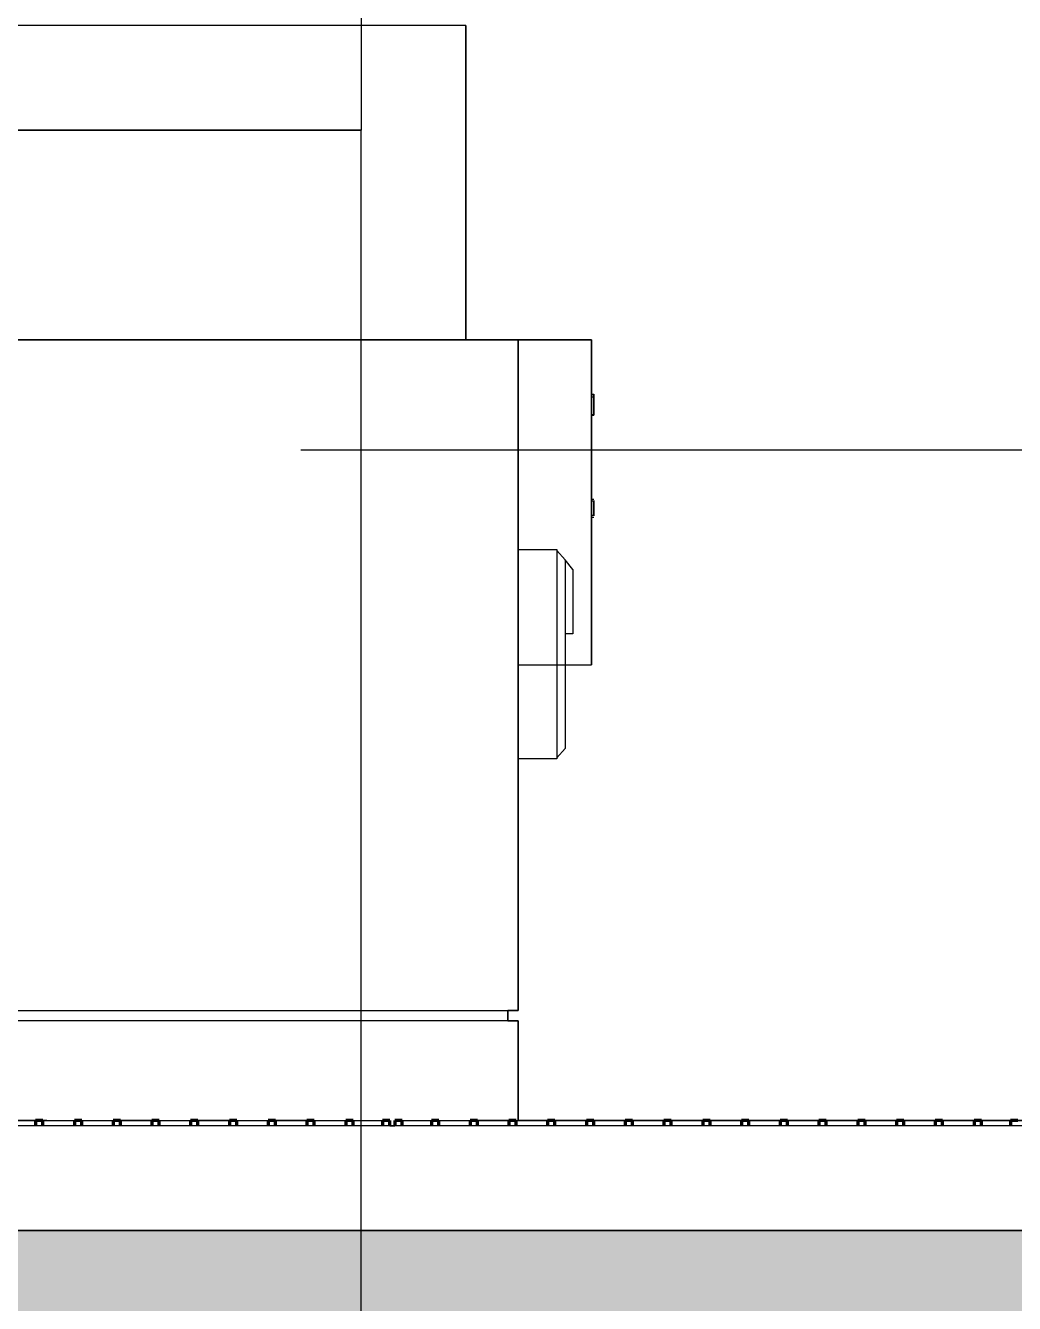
# Model space of a CAD drawing. Header units: millimetres. Extents: x -4391136 to -1798569, y -886572 to -291056.
# Drawn here: x -2113510 to -2112566, y -394760 to -393540 of the extents above; entities that cross this region are included whole.
import ezdxf

# ---------------------------------------------------------------- set-up
doc = ezdxf.new("R2010")
doc.units = ezdxf.units.MM
doc.linetypes.add('TA_GL_005.00000', pattern=[13.75, 5, -1.25, 1.25, -1.25, 5])
for name, color, linetype in [('000 - 0_SYM_DWG_GRIDLINE_MAIN_COLOR_251', 251, 'Continuous'), ('000 - CONCRETE_COL_CUT_COLOR_1', 1, 'Continuous'), ('000 - CONCRETE_COL_CUT_COLOR_5', 5, 'Continuous'), ('000 - CONCRETE_COL_HATCH_', 251, 'Continuous'), ('000 - CONCRETE_COL_WIPEOUT_', 250, 'Continuous'), ('000 - CONCRETE_WALL_MAIN_COLOR_1', 1, 'Continuous'), ('_PP-Dim', 1, 'Continuous'), ('Xref-E1-E4$0$E2_Ent2-CRD$0$_Col', 253, 'Continuous'), ('Xref-E1-E4$0$E2_Ent2-CRD$0$A-200-M_WALL_EXT', 253, 'Continuous')]:
    doc.layers.add(name, color=color, linetype=linetype)
doc.styles.add('TA', font='', dxfattribs={"height": 4.5})
doc.styles.get('TA').set_extended_font_data('Cordia New')

# ---------------------------------------------------------------- blocks, each defined once
blk = doc.blocks.new('W-1-PP17-ENT2_REV00_20260527-020919_ELEVATION_2_ST')
at = {"layer": 'Xref-E1-E4$0$E2_Ent2-CRD$0$_Col'}
blk.add_lwpolyline([(970, 114740), (970, 102190), (470, 102190), (470, 114740)], dxfattribs=at)
at = {"layer": 'Xref-E1-E4$0$E2_Ent2-CRD$0$A-200-M_WALL_EXT', "lineweight": -3}
for p in [(-22025, 102190), (970, 100790)]:
    blk.add_line(p, (970, 102190), dxfattribs=at)
blk = doc.blocks.new('*U1514')
at = {"layer": '000 - 0_SYM_DWG_GRIDLINE_MAIN_COLOR_251', "color": 0, "linetype": 'ByBlock', "ltscale": 5}
blk.add_line((20, 0), (-622.815, 0), dxfattribs=at)
at = {"style": 'TA', "flags": 1}
blk.add_attdef('LOCATION', (6, -6), '', height=4.5, rotation=270, dxfattribs=at)
blk = doc.blocks.new('Earth Pit - Earth Pit-V94-ENTRANCE 2 - ENLARGE ELEVATION 2')
at = {"layer": '000 - CONCRETE_WALL_MAIN_COLOR_1'}
for p, q in [((-495978.9, 101245), (-496278.9, 101245)), ((-496278.9, 101245), (-495978.9, 101245))]:
    blk.add_line(p, q, dxfattribs=at)
blk = doc.blocks.new('Earth Pit - Earth Pit-V95-ENTRANCE 2 - ENLARGE ELEVATION 2')
at = {"layer": '000 - CONCRETE_WALL_MAIN_COLOR_1'}
for p, q in [((-495378.9, 101245), (-495078.9, 101245)), ((-495078.9, 101245), (-495378.9, 101245)), ((-495348.9, 101245), (-495108.9, 101245)), ((-495318.9, 101245), (-495138.9, 101245)), ((-495288.9, 101245), (-495168.9, 101245)), ((-495258.9, 101245), (-495198.9, 101245))]:
    blk.add_line(p, q, dxfattribs=at)
blk = doc.blocks.new('ACM_TEST BOX - test box-V120-ENTRANCE 2 - ENLARGE ELEVATION 2')
at = {"layer": '000 - CONCRETE_WALL_MAIN_COLOR_1'}
for p, q in [((-495458.9, 101990), (-495628.9, 101990)), ((-495628.9, 101990), (-495458.9, 101990)), ((-495458.9, 101990), (-495458.9, 101680)), ((-495458.9, 101680), (-495458.9, 101990)), ((-495458.9, 101937.6), (-495458.9, 101938.3)), ((-495458.9, 101938.3), (-495458.9, 101937.6)), ((-495458.9, 101938.3), (-495456.9, 101938.3)), ((-495458.9, 101935.5), (-495458.9, 101938.3)), ((-495458.9, 101938.3), (-495458.9, 101937)), ((-495458.9, 101938.3), (-495456.9, 101938.3)), ((-495458.9, 101935.5), (-495458.9, 101938)), ((-495458.9, 101938), (-495458.9, 101935.5)), ((-495458.9, 101938), (-495456.9, 101938)), ((-495458.9, 101938), (-495456.9, 101938)), ((-495458.9, 101918.3), (-495458.9, 101938)), ((-495458.9, 101938), (-495458.9, 101935.5)), ((-495458.9, 101938), (-495456.9, 101938)), ((-495458.9, 101938), (-495456.9, 101938)), ((-495458.9, 101935.5), (-495458.9, 101938)), ((-495458.9, 101938), (-495458.9, 101935.5)), ((-495458.9, 101918.3), (-495458.9, 101938)), ((-495458.9, 101929), (-495458.9, 101938)), ((-495458.9, 101938), (-495458.9, 101932.9)), ((-495458.9, 101933), (-495458.9, 101938)), ((-495458.9, 101938), (-495458.9, 101929)), ((-495458.9, 101938), (-495456.9, 101938)), ((-495458.9, 101938), (-495456.9, 101938)), ((-495458.9, 101938), (-495456.9, 101938)), ((-495458.9, 101938), (-495456.9, 101938)), ((-495458.9, 101935.7), (-495458.9, 101937.6)), ((-495458.9, 101937.6), (-495458.9, 101935.5)), ((-495458.9, 101937.4), (-495458.9, 101935.6)), ((-495458.9, 101937), (-495458.9, 101933.4)), ((-495458.9, 101935), (-495458.9, 101935.8)), ((-495458.9, 101935.8), (-495458.9, 101935)), ((-495458.9, 101934.9), (-495458.9, 101935.8)), ((-495458.9, 101935.8), (-495458.9, 101934)), ((-495458.9, 101932.9), (-495458.9, 101935.7)), ((-495458.9, 101935.6), (-495458.9, 101933.1)), ((-495458.9, 101918.3), (-495458.9, 101935.5)), ((-495458.9, 101935.5), (-495458.9, 101918.3)), ((-495458.9, 101935.5), (-495456.9, 101935.5)), ((-495458.9, 101935.5), (-495456.9, 101935.5)), ((-495458.9, 101935.5), (-495456.9, 101935.5)), ((-495458.9, 101935.5), (-495456.9, 101935.5)), ((-495458.9, 101935.5), (-495458.9, 101929.7)), ((-495458.9, 101935.5), (-495458.9, 101932.4)), ((-495458.9, 101918.3), (-495458.9, 101935.5)), ((-495458.9, 101935.5), (-495458.9, 101918.3)), ((-495458.9, 101935.5), (-495458.9, 101930)), ((-495458.9, 101927.9), (-495458.9, 101935.5)), ((-495458.9, 101934.3), (-495458.9, 101935.3)), ((-495458.9, 101932.4), (-495458.9, 101935)), ((-495458.9, 101935), (-495458.9, 101932.9)), ((-495458.9, 101932.2), (-495458.9, 101934.9)), ((-495458.9, 101932.7), (-495458.9, 101934.3)), ((-495458.9, 101934), (-495458.9, 101927.9)), ((-495458.9, 101933.4), (-495458.9, 101928.1)), ((-495458.9, 101933.1), (-495458.9, 101930.8)), ((-495458.9, 101931), (-495458.9, 101933)), ((-495458.9, 101930.4), (-495458.9, 101932.9)), ((-495458.9, 101932.9), (-495458.9, 101931.2)), ((-495458.9, 101932.9), (-495458.9, 101931)), ((-495458.9, 101931.1), (-495458.9, 101932.7)), ((-495458.9, 101928.1), (-495458.9, 101932.2)), ((-495458.9, 101931.2), (-495458.9, 101929.9)), ((-495458.9, 101930.2), (-495458.9, 101931.1)), ((-495458.9, 101930.8), (-495458.9, 101929.1)), ((-495458.9, 101928.6), (-495458.9, 101930.4)), ((-495458.9, 101929.9), (-495458.9, 101928.6)), ((-495456.9, 101937.6), (-495456.9, 101938.3)), ((-495456.9, 101938.3), (-495456.9, 101937.6)), ((-495456.9, 101937), (-495456.9, 101938.3)), ((-495456.9, 101938.3), (-495456.9, 101935.5)), ((-495456.9, 101935.5), (-495456.9, 101938)), ((-495456.9, 101938), (-495456.9, 101935.5)), ((-495456.9, 101935.5), (-495456.9, 101938)), ((-495456.9, 101938), (-495456.9, 101918.3)), ((-495456.9, 101935.5), (-495456.9, 101938)), ((-495456.9, 101938), (-495456.9, 101935.5)), ((-495456.9, 101938), (-495456.9, 101918.3)), ((-495456.9, 101929), (-495456.9, 101938)), ((-495456.9, 101938), (-495456.9, 101933)), ((-495456.9, 101932.9), (-495456.9, 101938)), ((-495456.9, 101938), (-495456.9, 101929)), ((-495456.9, 101935.5), (-495456.9, 101937.6)), ((-495456.9, 101937.6), (-495456.9, 101935.7)), ((-495456.9, 101935.6), (-495456.9, 101937.4)), ((-495456.9, 101933.4), (-495456.9, 101937)), ((-495456.9, 101935), (-495456.9, 101935.8)), ((-495456.9, 101935.8), (-495456.9, 101935)), ((-495456.9, 101934), (-495456.9, 101935.8)), ((-495456.9, 101935.8), (-495456.9, 101934.9)), ((-495456.9, 101935.7), (-495456.9, 101932.9)), ((-495456.9, 101933.1), (-495456.9, 101935.6)), ((-495456.9, 101918.3), (-495456.9, 101935.5)), ((-495456.9, 101935.5), (-495456.9, 101918.3)), ((-495456.9, 101929.7), (-495456.9, 101935.5)), ((-495456.9, 101932.4), (-495456.9, 101935.5)), ((-495456.9, 101918.3), (-495456.9, 101935.5)), ((-495456.9, 101935.5), (-495456.9, 101918.3)), ((-495456.9, 101930), (-495456.9, 101935.5)), ((-495456.9, 101935.5), (-495456.9, 101927.9)), ((-495456.9, 101935.3), (-495456.9, 101934.3)), ((-495456.9, 101932.9), (-495456.9, 101935)), ((-495456.9, 101935), (-495456.9, 101932.4)), ((-495456.9, 101934.9), (-495456.9, 101932.2)), ((-495456.9, 101934.3), (-495456.9, 101932.7)), ((-495456.9, 101927.9), (-495456.9, 101934)), ((-495456.9, 101928.1), (-495456.9, 101933.4)), ((-495456.9, 101930.8), (-495456.9, 101933.1)), ((-495456.9, 101933), (-495456.9, 101931)), ((-495456.9, 101931.2), (-495456.9, 101932.9)), ((-495456.9, 101932.9), (-495456.9, 101930.4)), ((-495456.9, 101931), (-495456.9, 101932.9)), ((-495456.9, 101932.7), (-495456.9, 101931.1)), ((-495456.9, 101932.2), (-495456.9, 101928.1)), ((-495456.9, 101929.9), (-495456.9, 101931.2)), ((-495456.9, 101931.1), (-495456.9, 101930.2)), ((-495456.9, 101929.1), (-495456.9, 101930.8)), ((-495456.9, 101930.4), (-495456.9, 101928.6)), ((-495456.9, 101928.6), (-495456.9, 101929.9)), ((-495458.9, 101929.7), (-495458.9, 101927.2)), ((-495458.9, 101929.1), (-495458.9, 101927.2)), ((-495458.9, 101918.3), (-495458.9, 101929)), ((-495458.9, 101929), (-495458.9, 101918.3)), ((-495458.9, 101927.4), (-495458.9, 101928.6)), ((-495458.9, 101928.6), (-495458.9, 101926.6)), ((-495458.9, 101928.1), (-495458.9, 101922.8)), ((-495458.9, 101922.4), (-495458.9, 101928.1)), ((-495458.9, 101923), (-495458.9, 101927.9)), ((-495458.9, 101927.9), (-495458.9, 101922.4)), ((-495458.9, 101927.5), (-495458.9, 101920.8)), ((-495458.9, 101926.4), (-495458.9, 101927.4)), ((-495458.9, 101927.2), (-495458.9, 101920.8)), ((-495458.9, 101926.1), (-495458.9, 101927.2)), ((-495458.9, 101927.2), (-495458.9, 101924.2)), ((-495458.9, 101925.4), (-495458.9, 101926.9)), ((-495458.9, 101926.9), (-495458.9, 101925.3)), ((-495458.9, 101926.6), (-495458.9, 101923.8)), ((-495458.9, 101925.3), (-495458.9, 101926.4)), ((-495458.9, 101924.1), (-495458.9, 101926.1)), ((-495458.9, 101918.3), (-495458.9, 101925.4)), ((-495458.9, 101923.8), (-495458.9, 101925.3)), ((-495458.9, 101925.3), (-495458.9, 101918.3)), ((-495458.9, 101925.1), (-495458.9, 101922.6)), ((-495458.9, 101921.3), (-495458.9, 101925.1)), ((-495458.9, 101924.2), (-495458.9, 101921.5)), ((-495458.9, 101921.4), (-495458.9, 101924.1)), ((-495458.9, 101922.1), (-495458.9, 101923.8)), ((-495458.9, 101923.8), (-495458.9, 101920.9)), ((-495458.9, 101919.3), (-495458.9, 101923)), ((-495458.9, 101922.8), (-495458.9, 101919.2)), ((-495458.9, 101922.6), (-495458.9, 101921)), ((-495458.9, 101922.4), (-495458.9, 101920.4)), ((-495458.9, 101920.4), (-495458.9, 101922.4)), ((-495458.9, 101920.9), (-495458.9, 101922.1)), ((-495458.9, 101921.5), (-495458.9, 101919.6)), ((-495458.9, 101918.8), (-495458.9, 101921.3)), ((-495458.9, 101921), (-495458.9, 101920.4)), ((-495458.9, 101920.9), (-495458.9, 101918.8)), ((-495458.9, 101920.8), (-495458.9, 101918.3)), ((-495458.9, 101919.6), (-495458.9, 101918.6)), ((-495458.9, 101918), (-495458.9, 101919.3)), ((-495458.9, 101919.2), (-495458.9, 101918)), ((-495458.9, 101918.8), (-495458.9, 101918)), ((-495458.9, 101918), (-495458.9, 101918.8)), ((-495456.9, 101918.3), (-495458.9, 101918.3)), ((-495458.9, 101918.3), (-495456.9, 101918.3)), ((-495456.9, 101918.3), (-495458.9, 101918.3)), ((-495458.9, 101918.3), (-495456.9, 101918.3)), ((-495458.9, 101918), (-495456.9, 101918)), ((-495458.9, 101918), (-495456.9, 101918)), ((-495456.9, 101927.2), (-495456.9, 101929.7)), ((-495456.9, 101927.2), (-495456.9, 101929.1)), ((-495456.9, 101918.3), (-495456.9, 101929)), ((-495456.9, 101929), (-495456.9, 101918.3)), ((-495456.9, 101926.6), (-495456.9, 101928.6)), ((-495456.9, 101928.6), (-495456.9, 101927.4)), ((-495456.9, 101928.1), (-495456.9, 101922.4)), ((-495456.9, 101922.8), (-495456.9, 101928.1)), ((-495456.9, 101922.4), (-495456.9, 101927.9)), ((-495456.9, 101927.9), (-495456.9, 101923)), ((-495456.9, 101920.8), (-495456.9, 101927.5)), ((-495456.9, 101927.4), (-495456.9, 101926.4)), ((-495456.9, 101920.8), (-495456.9, 101927.2)), ((-495456.9, 101927.2), (-495456.9, 101926.1)), ((-495456.9, 101924.2), (-495456.9, 101927.2)), ((-495456.9, 101925.3), (-495456.9, 101926.9)), ((-495456.9, 101926.9), (-495456.9, 101925.4)), ((-495456.9, 101923.8), (-495456.9, 101926.6)), ((-495456.9, 101926.4), (-495456.9, 101925.3)), ((-495456.9, 101926.1), (-495456.9, 101924.1)), ((-495456.9, 101925.4), (-495456.9, 101918.3)), ((-495456.9, 101925.3), (-495456.9, 101923.8)), ((-495456.9, 101918.3), (-495456.9, 101925.3)), ((-495456.9, 101925.1), (-495456.9, 101921.3)), ((-495456.9, 101922.6), (-495456.9, 101925.1)), ((-495456.9, 101921.5), (-495456.9, 101924.2)), ((-495456.9, 101924.1), (-495456.9, 101921.4)), ((-495456.9, 101920.9), (-495456.9, 101923.8)), ((-495456.9, 101923.8), (-495456.9, 101922.1)), ((-495456.9, 101923), (-495456.9, 101919.3)), ((-495456.9, 101919.2), (-495456.9, 101922.8)), ((-495456.9, 101921), (-495456.9, 101922.6)), ((-495456.9, 101922.4), (-495456.9, 101920.4)), ((-495456.9, 101920.4), (-495456.9, 101922.4)), ((-495456.9, 101922.1), (-495456.9, 101920.9)), ((-495456.9, 101919.6), (-495456.9, 101921.5)), ((-495456.9, 101921.3), (-495456.9, 101918.8)), ((-495456.9, 101920.4), (-495456.9, 101921)), ((-495456.9, 101918.8), (-495456.9, 101920.9)), ((-495456.9, 101918.3), (-495456.9, 101920.8)), ((-495456.9, 101918.6), (-495456.9, 101919.6)), ((-495456.9, 101919.3), (-495456.9, 101918)), ((-495456.9, 101918), (-495456.9, 101919.2)), ((-495456.9, 101918.8), (-495456.9, 101918)), ((-495456.9, 101918), (-495456.9, 101918.8)), ((-495456.9, 101837.8), (-495458.9, 101837.8)), ((-495458.9, 101829.3), (-495458.9, 101837.5)), ((-495458.9, 101837.5), (-495458.9, 101829.3)), ((-495458.9, 101829.3), (-495458.9, 101836.6)), ((-495458.9, 101836.6), (-495458.9, 101829.3)), ((-495456.9, 101835.9), (-495458.9, 101835.9)), ((-495458.9, 101829.3), (-495458.9, 101835.7)), ((-495458.9, 101835.7), (-495458.9, 101829.3)), ((-495456.9, 101829.3), (-495456.9, 101836.6)), ((-495456.9, 101836.6), (-495456.9, 101829.3)), ((-495456.9, 101829.3), (-495456.9, 101835.7)), ((-495456.9, 101835.7), (-495456.9, 101829.3)), ((-495458.9, 101830), (-495458.9, 101828.5)), ((-495458.9, 101828.5), (-495458.9, 101830)), ((-495458.9, 101829.3), (-495458.9, 101821.1)), ((-495458.9, 101821.1), (-495458.9, 101829.3)), ((-495458.9, 101829.3), (-495458.9, 101822)), ((-495458.9, 101822), (-495458.9, 101829.3)), ((-495458.9, 101829.3), (-495458.9, 101823)), ((-495458.9, 101823), (-495458.9, 101829.3)), ((-495458.9, 101822.8), (-495456.9, 101822.8)), ((-495458.9, 101820.8), (-495456.9, 101820.8)), ((-495456.9, 101830), (-495456.9, 101828.5)), ((-495456.9, 101828.5), (-495456.9, 101830)), ((-495456.9, 101829.3), (-495456.9, 101829.3)), ((-495456.9, 101829.3), (-495456.9, 101829.3)), ((-495456.9, 101829.3), (-495456.9, 101822)), ((-495456.9, 101822), (-495456.9, 101829.3)), ((-495456.9, 101829.3), (-495456.9, 101823)), ((-495456.9, 101823), (-495456.9, 101829.3)), ((-495528.9, 101680), (-495458.9, 101680)), ((-495528.9, 101680), (-495458.9, 101680))]:
    blk.add_line(p, q, dxfattribs=at)
blk = doc.blocks.new('DPA_Drainage Gutter_Landscape PP17_REV B - DPA_Drainage Gutter_Landscape PP17_REV B-36085769-ENTRANCE 2 - ENLARGE ELEVATION 2')
at = {"layer": '000 - CONCRETE_WALL_MAIN_COLOR_1'}
for p, q in [((-495525.4, 101245), (-495528.9, 101245)), ((-495528.9, 101245), (-495526.9, 101245)), ((-495528.9, 101245), (-495525.3, 101245)), ((-495528.9, 101245), (-495523.9, 101245)), ((-495041, 101245), (-495528.9, 101245)), ((-495528.9, 101245), (-495037.7, 101245)), ((-495526.9, 101245), (-495525.4, 101245)), ((-495523.9, 101245), (-495525.3, 101245)), ((-495518.4, 101245), (-495519.9, 101245)), ((-495519.9, 101245), (-495489.9, 101245)), ((-495488.4, 101245), (-495518.4, 101245)), ((-495516.9, 101245), (-495518.3, 101245)), ((-495488.3, 101245), (-495518.3, 101245)), ((-495486.9, 101245), (-495516.9, 101245)), ((-495489.9, 101245), (-495488.4, 101245)), ((-495486.9, 101245), (-495488.3, 101245)), ((-495481.4, 101245), (-495482.9, 101245)), ((-495482.9, 101245), (-495452.9, 101245)), ((-495451.4, 101245), (-495481.4, 101245)), ((-495479.9, 101245), (-495481.3, 101245)), ((-495481.3, 101245), (-495451.3, 101245)), ((-495479.9, 101245), (-495449.9, 101245)), ((-495452.9, 101245), (-495451.4, 101245)), ((-495449.9, 101245), (-495451.3, 101245)), ((-495444.4, 101245), (-495445.9, 101245)), ((-495445.9, 101245), (-495415.9, 101245)), ((-495414.4, 101245), (-495444.4, 101245)), ((-495442.9, 101245), (-495444.3, 101245)), ((-495414.3, 101245), (-495444.3, 101245)), ((-495412.9, 101245), (-495442.9, 101245)), ((-495415.9, 101245), (-495414.4, 101245)), ((-495412.9, 101245), (-495414.3, 101245)), ((-495407.4, 101245), (-495408.9, 101245)), ((-495408.9, 101245), (-495378.9, 101245)), ((-495377.4, 101245), (-495407.1, 101245)), ((-495405.9, 101245), (-495407.1, 101245)), ((-495407.1, 101245), (-495377.3, 101245)), ((-495405.9, 101245), (-495375.9, 101245)), ((-495378.9, 101245), (-495377.4, 101245)), ((-495375.9, 101245), (-495377.3, 101245)), ((-495370.4, 101245), (-495371.9, 101245)), ((-495371.9, 101245), (-495341.9, 101245)), ((-495340.4, 101245), (-495370.4, 101245)), ((-495368.9, 101245), (-495370.3, 101245)), ((-495340.3, 101245), (-495370.3, 101245)), ((-495338.9, 101245), (-495368.9, 101245)), ((-495341.9, 101245), (-495340.4, 101245)), ((-495338.9, 101245), (-495340.3, 101245)), ((-495334.9, 101245), (-495304.9, 101245)), ((-495333.4, 101245), (-495334.9, 101245)), ((-495303.4, 101245), (-495333.4, 101245)), ((-495333.3, 101245), (-495331.9, 101245)), ((-495303.3, 101245), (-495333.3, 101245)), ((-495301.9, 101245), (-495331.9, 101245)), ((-495304.9, 101245), (-495303.4, 101245)), ((-495303.3, 101245), (-495301.9, 101245)), ((-495296.4, 101245), (-495297.9, 101245)), ((-495297.9, 101245), (-495267.9, 101245)), ((-495266.4, 101245), (-495296.4, 101245)), ((-495296.3, 101245), (-495266.3, 101245)), ((-495296.3, 101245), (-495294.9, 101245)), ((-495294.9, 101245), (-495264.9, 101245)), ((-495267.9, 101245), (-495266.4, 101245)), ((-495266.3, 101245), (-495264.9, 101245)), ((-495260.9, 101245), (-495230.9, 101245)), ((-495259.4, 101245), (-495260.9, 101245)), ((-495229.4, 101245), (-495259.4, 101245)), ((-495259.3, 101245), (-495257.9, 101245)), ((-495229.3, 101245), (-495259.3, 101245)), ((-495227.9, 101245), (-495257.9, 101245)), ((-495230.9, 101245), (-495229.4, 101245)), ((-495229.3, 101245), (-495227.9, 101245)), ((-495222.4, 101245), (-495223.9, 101245)), ((-495223.9, 101245), (-495193.9, 101245)), ((-495192.4, 101245), (-495222.4, 101245)), ((-495222.3, 101245), (-495192.3, 101245)), ((-495222.3, 101245), (-495220.9, 101245)), ((-495220.9, 101245), (-495190.9, 101245)), ((-495193.9, 101245), (-495192.4, 101245)), ((-495192.3, 101245), (-495190.9, 101245)), ((-495186.9, 101245), (-495157.2, 101245)), ((-495185.4, 101245), (-495186.9, 101245)), ((-495155.4, 101245), (-495185.4, 101245)), ((-495185.3, 101245), (-495183.9, 101245)), ((-495155.3, 101245), (-495185.3, 101245)), ((-495153.9, 101245), (-495183.9, 101245)), ((-495156.9, 101245), (-495155.4, 101245)), ((-495155.3, 101245), (-495153.9, 101245)), ((-495148.4, 101245), (-495149.9, 101245)), ((-495149.9, 101245), (-495119.9, 101245)), ((-495118.4, 101245), (-495148.4, 101245)), ((-495148.3, 101245), (-495118.4, 101245)), ((-495148.3, 101245), (-495146.9, 101245)), ((-495146.9, 101245), (-495116.9, 101245)), ((-495119.9, 101245), (-495118.4, 101245)), ((-495118.4, 101245), (-495116.9, 101245)), ((-495112.9, 101245), (-495082.9, 101245)), ((-495111.4, 101245), (-495112.9, 101245)), ((-495081.4, 101245), (-495111.4, 101245)), ((-495111.4, 101245), (-495109.9, 101245)), ((-495081.4, 101245), (-495111.4, 101245)), ((-495079.9, 101245), (-495109.9, 101245)), ((-495082.9, 101245), (-495081.4, 101245)), ((-495081.4, 101245), (-495079.9, 101245)), ((-495074.4, 101245), (-495075.9, 101245)), ((-495075.9, 101245), (-495047.9, 101245)), ((-495072.9, 101245), (-495074.4, 101245)), ((-495074.4, 101245), (-495046.4, 101245)), ((-495046.4, 101245), (-495074.4, 101245)), ((-495044.9, 101245), (-495072.9, 101245)), ((-495047.9, 101245), (-495046.4, 101245)), ((-495046.4, 101245), (-495044.9, 101245)), ((-495037.7, 101245), (-495041, 101245)), ((-494441.3, 101245), (-495036.3, 101245)), ((-495036.3, 101245), (-495032.9, 101245)), ((-495032.9, 101245), (-494437.9, 101245)), ((-495027.6, 101245), (-495029.1, 101245)), ((-495029.1, 101245), (-495001.1, 101245)), ((-495026.1, 101245), (-495027.6, 101245)), ((-495027.6, 101245), (-494999.6, 101245)), ((-494999.6, 101245), (-495027.6, 101245)), ((-494998.1, 101245), (-495026.1, 101245)), ((-495001.1, 101245), (-494999.6, 101245)), ((-494999.6, 101245), (-494998.1, 101245)), ((-494992.6, 101245), (-494994.1, 101245)), ((-494994.1, 101245), (-494964.1, 101245)), ((-494962.6, 101245), (-494992.6, 101245)), ((-494991.1, 101245), (-494992.6, 101245)), ((-494962.6, 101245), (-494992.6, 101245)), ((-494961.1, 101245), (-494991.1, 101245)), ((-494964.1, 101245), (-494962.6, 101245)), ((-494961.1, 101245), (-494962.6, 101245)), ((-494955.6, 101245), (-494957.1, 101245)), ((-494957.1, 101245), (-494927.1, 101245)), ((-494925.6, 101245), (-494955.6, 101245)), ((-494954.1, 101245), (-494955.6, 101245)), ((-494955.6, 101245), (-494925.6, 101245)), ((-494954.1, 101245), (-494924.1, 101245)), ((-494927.1, 101245), (-494925.6, 101245)), ((-494924.1, 101245), (-494925.6, 101245)), ((-494918.6, 101245), (-494920.1, 101245)), ((-494920.1, 101245), (-494890.1, 101245)), ((-494888.6, 101245), (-494918.6, 101245)), ((-494917.1, 101245), (-494918.6, 101245)), ((-494888.6, 101245), (-494918.6, 101245)), ((-494887.1, 101245), (-494917.1, 101245)), ((-494890.1, 101245), (-494888.6, 101245)), ((-494887.1, 101245), (-494888.6, 101245)), ((-494881.6, 101245), (-494883.1, 101245)), ((-494883.1, 101245), (-494853.1, 101245)), ((-494851.6, 101245), (-494881.6, 101245)), ((-494880.1, 101245), (-494881.6, 101245)), ((-494881.6, 101245), (-494851.6, 101245)), ((-494880.1, 101245), (-494850.1, 101245)), ((-494853.1, 101245), (-494851.6, 101245)), ((-494850.1, 101245), (-494851.6, 101245)), ((-494844.9, 101245), (-494846.1, 101245)), ((-494846.1, 101245), (-494816.1, 101245)), ((-494814.6, 101245), (-494844.6, 101245)), ((-494843.1, 101245), (-494844.6, 101245)), ((-494814.6, 101245), (-494844.6, 101245)), ((-494813.6, 101245), (-494843.1, 101245)), ((-494816.1, 101245), (-494814.6, 101245)), ((-494813.6, 101245), (-494814.6, 101245)), ((-494807.6, 101245), (-494809.1, 101245)), ((-494809.1, 101245), (-494779.1, 101245)), ((-494777.6, 101245), (-494807.6, 101245)), ((-494806.1, 101245), (-494807.6, 101245)), ((-494807.6, 101245), (-494777.6, 101245)), ((-494806.1, 101245), (-494776.1, 101245)), ((-494779.1, 101245), (-494777.6, 101245)), ((-494776.1, 101245), (-494777.6, 101245)), ((-494770.6, 101245), (-494772.1, 101245)), ((-494772.1, 101245), (-494742.1, 101245)), ((-494740.6, 101245), (-494770.6, 101245)), ((-494769.1, 101245), (-494770.6, 101245)), ((-494740.6, 101245), (-494770.6, 101245)), ((-494739.1, 101245), (-494769.1, 101245)), ((-494742.1, 101245), (-494740.6, 101245)), ((-494739.1, 101245), (-494740.6, 101245)), ((-494735.1, 101245), (-494705.1, 101245)), ((-494733.6, 101245), (-494735.1, 101245)), ((-494703.6, 101245), (-494733.6, 101245)), ((-494733.6, 101245), (-494732.1, 101245)), ((-494703.6, 101245), (-494733.6, 101245)), ((-494702.1, 101245), (-494732.1, 101245)), ((-494705.1, 101245), (-494703.6, 101245)), ((-494703.6, 101245), (-494702.1, 101245)), ((-494696.6, 101245), (-494698.1, 101245)), ((-494698.1, 101245), (-494668.1, 101245)), ((-494666.6, 101245), (-494696.6, 101245)), ((-494696.6, 101245), (-494666.6, 101245)), ((-494696.6, 101245), (-494695.1, 101245)), ((-494695.1, 101245), (-494665.1, 101245)), ((-494668.1, 101245), (-494666.6, 101245)), ((-494666.6, 101245), (-494665.1, 101245)), ((-494661.1, 101245), (-494631.1, 101245)), ((-494659.6, 101245), (-494661.1, 101245)), ((-494629.6, 101245), (-494659.6, 101245)), ((-494659.6, 101245), (-494658.1, 101245)), ((-494629.6, 101245), (-494659.6, 101245)), ((-494628.1, 101245), (-494658.1, 101245)), ((-494631.1, 101245), (-494629.6, 101245)), ((-494629.6, 101245), (-494628.1, 101245)), ((-494622.6, 101245), (-494624.1, 101245)), ((-494624.1, 101245), (-494594.1, 101245)), ((-494592.6, 101245), (-494622.6, 101245)), ((-494622.6, 101245), (-494592.6, 101245)), ((-494622.6, 101245), (-494621.1, 101245)), ((-494621.1, 101245), (-494591.1, 101245)), ((-494594.1, 101245), (-494592.6, 101245)), ((-494592.6, 101245), (-494591.1, 101245)), ((-494587.1, 101245), (-494557.1, 101245)), ((-494585.6, 101245), (-494587.1, 101245)), ((-494555.6, 101245), (-494585.6, 101245)), ((-494585.6, 101245), (-494584.1, 101245)), ((-494555.6, 101245), (-494585.6, 101245)), ((-494554.1, 101245), (-494584.1, 101245)), ((-494557.1, 101245), (-494555.6, 101245)), ((-494555.6, 101245), (-494554.1, 101245)), ((-494548.6, 101245), (-494550.1, 101245)), ((-494550.1, 101245), (-494520.1, 101245)), ((-494518.6, 101245), (-494548.6, 101245)), ((-494548.6, 101245), (-494518.6, 101245)), ((-494548.6, 101245), (-494547.1, 101245)), ((-494547.1, 101245), (-494517.1, 101245)), ((-494520.1, 101245), (-494518.6, 101245)), ((-494518.6, 101245), (-494517.1, 101245)), ((-494513.1, 101245), (-494483.1, 101245)), ((-494511.6, 101245), (-494513.1, 101245)), ((-494481.6, 101245), (-494511.6, 101245)), ((-494511.6, 101245), (-494510.1, 101245)), ((-494481.6, 101245), (-494511.6, 101245)), ((-494480.1, 101245), (-494510.1, 101245)), ((-494483.1, 101245), (-494481.6, 101245)), ((-494481.6, 101245), (-494480.1, 101245)), ((-494474.6, 101245), (-494476.1, 101245)), ((-494476.1, 101245), (-494448.1, 101245)), ((-494473.1, 101245), (-494474.6, 101245)), ((-494474.6, 101245), (-494446.6, 101245)), ((-494446.6, 101245), (-494474.6, 101245)), ((-494445.1, 101245), (-494473.1, 101245)), ((-494448.1, 101245), (-494446.6, 101245)), ((-494446.6, 101245), (-494445.1, 101245)), ((-494437.9, 101245), (-494441.3, 101245)), ((-494437.9, 101240), (-494437.9, 101245))]:
    blk.add_line(p, q, dxfattribs=at)
blk = doc.blocks.new('DPA_Drainage Gutter_Landscape PP17_REV B - DPA_Drainage Gutter_Landscape PP17_REV B-V127-ENTRANCE 2 - ENLARGE ELEVATION 2')
at = {"layer": '000 - CONCRETE_WALL_MAIN_COLOR_1'}
for p, q in [((-496019.7, 101245), (-495989.7, 101245)), ((-495989.7, 101245), (-496019.7, 101245)), ((-495989.7, 101240), (-496019.7, 101240)), ((-495989.7, 101245), (-495989.7, 101240)), ((-495989.7, 101245), (-495989.7, 101240)), ((-495982.7, 101240), (-495982.7, 101245)), ((-495982.7, 101245), (-495952.7, 101245)), ((-495982.7, 101245), (-495952.7, 101245)), ((-495982.7, 101245), (-495982.7, 101240)), ((-495952.7, 101240), (-495982.7, 101240)), ((-495952.7, 101245), (-495952.7, 101240)), ((-495952.7, 101245), (-495952.7, 101240)), ((-495945.7, 101245), (-495915.7, 101245)), ((-495945.7, 101245), (-495915.7, 101245)), ((-495945.7, 101240), (-495945.7, 101245)), ((-495945.7, 101245), (-495945.7, 101240)), ((-495915.7, 101240), (-495945.7, 101240)), ((-495915.7, 101240), (-495915.7, 101245)), ((-495915.7, 101245), (-495915.7, 101240)), ((-495908.7, 101245), (-495878.7, 101245)), ((-495878.7, 101245), (-495908.7, 101245)), ((-495908.7, 101245), (-495908.7, 101240)), ((-495908.7, 101245), (-495908.7, 101240)), ((-495878.7, 101240), (-495908.7, 101240)), ((-495878.7, 101240), (-495878.7, 101245)), ((-495878.7, 101240), (-495878.7, 101245)), ((-495871.7, 101245), (-495841.7, 101245)), ((-495871.7, 101245), (-495841.7, 101245)), ((-495871.7, 101240), (-495871.7, 101245)), ((-495871.7, 101245), (-495871.7, 101240)), ((-495841.7, 101240), (-495871.7, 101240)), ((-495841.7, 101240), (-495841.7, 101245)), ((-495841.7, 101245), (-495841.7, 101240)), ((-495834.7, 101245), (-495804.7, 101245)), ((-495804.7, 101245), (-495834.7, 101245)), ((-495834.7, 101245), (-495834.7, 101240)), ((-495834.7, 101245), (-495834.7, 101240)), ((-495804.7, 101240), (-495834.7, 101240)), ((-495804.7, 101240), (-495804.7, 101245)), ((-495804.7, 101240), (-495804.7, 101245)), ((-495797.7, 101245), (-495767.7, 101245)), ((-495797.7, 101245), (-495767.7, 101245)), ((-495797.7, 101240), (-495797.7, 101245)), ((-495797.7, 101245), (-495797.7, 101240)), ((-495767.7, 101240), (-495797.7, 101240)), ((-495767.7, 101240), (-495767.7, 101245)), ((-495767.7, 101245), (-495767.7, 101240)), ((-495760.7, 101245), (-495730.7, 101245)), ((-495730.7, 101245), (-495760.7, 101245)), ((-495760.7, 101245), (-495760.7, 101240)), ((-495760.7, 101245), (-495760.7, 101240)), ((-495730.7, 101240), (-495760.7, 101240)), ((-495730.7, 101240), (-495730.7, 101245)), ((-495730.7, 101240), (-495730.7, 101245)), ((-495723.7, 101245), (-495693.7, 101245)), ((-495723.7, 101245), (-495693.7, 101245)), ((-495723.7, 101240), (-495723.7, 101245)), ((-495723.7, 101245), (-495723.7, 101240)), ((-495693.7, 101240), (-495723.7, 101240)), ((-495693.7, 101240), (-495693.7, 101245)), ((-495693.7, 101245), (-495693.7, 101240)), ((-495686.7, 101245), (-495658.7, 101245)), ((-495686.7, 101245), (-495658.7, 101245)), ((-495686.7, 101245), (-495686.7, 101240)), ((-495686.7, 101245), (-495686.7, 101240)), ((-495658.7, 101240), (-495686.7, 101240)), ((-495658.7, 101240), (-495658.7, 101245)), ((-495658.7, 101245), (-495658.7, 101240)), ((-495639.9, 101245), (-495611.9, 101245)), ((-495639.9, 101245), (-495611.9, 101245)), ((-495639.9, 101240), (-495639.9, 101245)), ((-495639.9, 101240), (-495639.9, 101245)), ((-495611.9, 101240), (-495639.9, 101240)), ((-495611.9, 101245), (-495611.9, 101240)), ((-495611.9, 101245), (-495611.9, 101240)), ((-495604.9, 101245), (-495574.9, 101245)), ((-495604.9, 101245), (-495574.9, 101245)), ((-495604.9, 101240), (-495604.9, 101245)), ((-495604.9, 101245), (-495604.9, 101240)), ((-495574.9, 101240), (-495604.9, 101240)), ((-495574.9, 101245), (-495574.9, 101240)), ((-495574.9, 101245), (-495574.9, 101240)), ((-495567.9, 101245), (-495537.9, 101245)), ((-495537.9, 101245), (-495567.9, 101245)), ((-495567.9, 101245), (-495567.9, 101240)), ((-495567.9, 101240), (-495567.9, 101245)), ((-495537.9, 101240), (-495567.9, 101240)), ((-495537.9, 101245), (-495537.9, 101240)), ((-495537.9, 101245), (-495537.9, 101240)), ((-495530.9, 101245), (-495500.9, 101245)), ((-495530.9, 101245), (-495500.9, 101245)), ((-495530.9, 101240), (-495530.9, 101245)), ((-495530.9, 101245), (-495530.9, 101240)), ((-495500.9, 101240), (-495530.9, 101240)), ((-495500.9, 101245), (-495500.9, 101240)), ((-495500.9, 101245), (-495500.9, 101240)), ((-495493.9, 101245), (-495463.9, 101245)), ((-495463.9, 101245), (-495493.9, 101245)), ((-495493.9, 101245), (-495493.9, 101240)), ((-495493.9, 101240), (-495493.9, 101245)), ((-495463.9, 101240), (-495493.9, 101240)), ((-495463.9, 101245), (-495463.9, 101240)), ((-495463.9, 101245), (-495463.9, 101240)), ((-495456.9, 101245), (-495426.9, 101245)), ((-495456.9, 101245), (-495426.9, 101245)), ((-495456.9, 101240), (-495456.9, 101245)), ((-495456.9, 101245), (-495456.9, 101240)), ((-495426.9, 101240), (-495456.9, 101240)), ((-495426.9, 101245), (-495426.9, 101240)), ((-495426.9, 101245), (-495426.9, 101240)), ((-495419.9, 101245), (-495389.9, 101245)), ((-495389.9, 101245), (-495419.9, 101245)), ((-495419.9, 101245), (-495419.9, 101240)), ((-495419.9, 101240), (-495419.9, 101245)), ((-495389.9, 101240), (-495419.9, 101240)), ((-495389.9, 101245), (-495389.9, 101240)), ((-495389.9, 101245), (-495389.9, 101240)), ((-495382.9, 101240), (-495382.9, 101245)), ((-495382.9, 101245), (-495352.9, 101245)), ((-495382.9, 101245), (-495352.9, 101245)), ((-495382.9, 101245), (-495382.9, 101240)), ((-495352.9, 101240), (-495382.9, 101240)), ((-495352.9, 101245), (-495352.9, 101240)), ((-495352.9, 101245), (-495352.9, 101240)), ((-495345.9, 101245), (-495315.9, 101245)), ((-495345.9, 101245), (-495315.9, 101245)), ((-495345.9, 101240), (-495345.9, 101245)), ((-495345.9, 101245), (-495345.9, 101240)), ((-495315.9, 101240), (-495345.9, 101240)), ((-495315.9, 101240), (-495315.9, 101245)), ((-495315.9, 101245), (-495315.9, 101240)), ((-495308.9, 101245), (-495278.9, 101245)), ((-495278.9, 101245), (-495308.9, 101245)), ((-495308.9, 101245), (-495308.9, 101240)), ((-495308.9, 101245), (-495308.9, 101240)), ((-495278.9, 101240), (-495308.9, 101240)), ((-495278.9, 101240), (-495278.9, 101245)), ((-495278.9, 101240), (-495278.9, 101245)), ((-495271.9, 101245), (-495241.9, 101245)), ((-495271.9, 101245), (-495241.9, 101245)), ((-495271.9, 101240), (-495271.9, 101245)), ((-495271.9, 101245), (-495271.9, 101240)), ((-495241.9, 101240), (-495271.9, 101240)), ((-495241.9, 101240), (-495241.9, 101245)), ((-495241.9, 101245), (-495241.9, 101240)), ((-495234.9, 101245), (-495204.9, 101245)), ((-495204.9, 101245), (-495234.9, 101245)), ((-495234.9, 101245), (-495234.9, 101240)), ((-495234.9, 101245), (-495234.9, 101240)), ((-495204.9, 101240), (-495234.9, 101240)), ((-495204.9, 101240), (-495204.9, 101245)), ((-495204.9, 101240), (-495204.9, 101245)), ((-495197.9, 101245), (-495167.9, 101245)), ((-495197.9, 101245), (-495167.9, 101245)), ((-495197.9, 101240), (-495197.9, 101245)), ((-495197.9, 101245), (-495197.9, 101240)), ((-495167.9, 101240), (-495197.9, 101240)), ((-495167.9, 101240), (-495167.9, 101245)), ((-495167.9, 101245), (-495167.9, 101240)), ((-495160.9, 101245), (-495130.9, 101245)), ((-495130.9, 101245), (-495160.9, 101245)), ((-495160.9, 101245), (-495160.9, 101240)), ((-495160.9, 101245), (-495160.9, 101240)), ((-495130.9, 101240), (-495160.9, 101240)), ((-495130.9, 101240), (-495130.9, 101245)), ((-495130.9, 101240), (-495130.9, 101245)), ((-495123.9, 101245), (-495093.9, 101245)), ((-495123.9, 101245), (-495093.9, 101245)), ((-495123.9, 101240), (-495123.9, 101245)), ((-495123.9, 101245), (-495123.9, 101240)), ((-495093.9, 101240), (-495123.9, 101240)), ((-495093.9, 101240), (-495093.9, 101245)), ((-495093.9, 101245), (-495093.9, 101240)), ((-495086.9, 101245), (-495058.9, 101245)), ((-495086.9, 101245), (-495058.9, 101245)), ((-495086.9, 101245), (-495086.9, 101240)), ((-495086.9, 101245), (-495086.9, 101240)), ((-495058.9, 101240), (-495086.9, 101240)), ((-495058.9, 101240), (-495058.9, 101245)), ((-495058.9, 101245), (-495058.9, 101240))]:
    blk.add_line(p, q, dxfattribs=at)
at = {"layer": '000 - CONCRETE_WALL_MAIN_COLOR_1', "lineweight": 70}
for p, q in [((-495982.7, 101245), (-495989.7, 101245)), ((-495989.7, 101245), (-495989.7, 101240)), ((-495982.7, 101240), (-495982.7, 101245)), ((-495945.7, 101245), (-495952.7, 101245)), ((-495952.7, 101245), (-495952.7, 101240)), ((-495945.7, 101240), (-495945.7, 101245)), ((-495908.7, 101245), (-495915.7, 101245)), ((-495915.7, 101245), (-495915.7, 101240)), ((-495908.7, 101240), (-495908.7, 101245)), ((-495871.7, 101245), (-495878.7, 101245)), ((-495878.7, 101245), (-495878.7, 101240)), ((-495871.7, 101240), (-495871.7, 101245)), ((-495834.7, 101245), (-495841.7, 101245)), ((-495841.7, 101245), (-495841.7, 101240)), ((-495834.7, 101240), (-495834.7, 101245)), ((-495797.7, 101245), (-495804.7, 101245)), ((-495804.7, 101245), (-495804.7, 101240)), ((-495797.7, 101240), (-495797.7, 101245)), ((-495760.7, 101245), (-495767.7, 101245)), ((-495767.7, 101245), (-495767.7, 101240)), ((-495760.7, 101240), (-495760.7, 101245)), ((-495723.7, 101245), (-495730.7, 101245)), ((-495730.7, 101245), (-495730.7, 101240)), ((-495723.7, 101240), (-495723.7, 101245)), ((-495686.7, 101245), (-495693.7, 101245)), ((-495693.7, 101245), (-495693.7, 101240)), ((-495686.7, 101240), (-495686.7, 101245)), ((-495651.7, 101245), (-495658.7, 101245)), ((-495658.7, 101245), (-495658.7, 101240)), ((-495651.7, 101240), (-495651.7, 101245)), ((-495639.9, 101245), (-495646.9, 101245)), ((-495646.9, 101245), (-495646.9, 101240)), ((-495639.9, 101240), (-495639.9, 101245)), ((-495604.9, 101245), (-495611.9, 101245)), ((-495611.9, 101245), (-495611.9, 101240)), ((-495604.9, 101240), (-495604.9, 101245)), ((-495567.9, 101245), (-495574.9, 101245)), ((-495574.9, 101245), (-495574.9, 101240)), ((-495567.9, 101240), (-495567.9, 101245)), ((-495530.9, 101245), (-495537.9, 101245)), ((-495537.9, 101245), (-495537.9, 101240)), ((-495530.9, 101240), (-495530.9, 101245)), ((-495493.9, 101245), (-495500.9, 101245)), ((-495500.9, 101245), (-495500.9, 101240)), ((-495493.9, 101240), (-495493.9, 101245)), ((-495456.9, 101245), (-495463.9, 101245)), ((-495463.9, 101245), (-495463.9, 101240)), ((-495456.9, 101240), (-495456.9, 101245)), ((-495419.9, 101245), (-495426.9, 101245)), ((-495426.9, 101245), (-495426.9, 101240)), ((-495419.9, 101240), (-495419.9, 101245)), ((-495382.9, 101245), (-495389.9, 101245)), ((-495389.9, 101245), (-495389.9, 101240)), ((-495382.9, 101240), (-495382.9, 101245)), ((-495345.9, 101245), (-495352.9, 101245)), ((-495352.9, 101245), (-495352.9, 101240)), ((-495345.9, 101240), (-495345.9, 101245)), ((-495308.9, 101245), (-495315.9, 101245)), ((-495315.9, 101245), (-495315.9, 101240)), ((-495308.9, 101240), (-495308.9, 101245)), ((-495271.9, 101245), (-495278.9, 101245)), ((-495278.9, 101245), (-495278.9, 101240)), ((-495271.9, 101240), (-495271.9, 101245)), ((-495234.9, 101245), (-495241.9, 101245)), ((-495241.9, 101245), (-495241.9, 101240)), ((-495234.9, 101240), (-495234.9, 101245)), ((-495197.9, 101245), (-495204.9, 101245)), ((-495204.9, 101245), (-495204.9, 101240)), ((-495197.9, 101240), (-495197.9, 101245)), ((-495160.9, 101245), (-495167.9, 101245)), ((-495167.9, 101245), (-495167.9, 101240)), ((-495160.9, 101240), (-495160.9, 101245)), ((-495123.9, 101245), (-495130.9, 101245)), ((-495130.9, 101245), (-495130.9, 101240)), ((-495123.9, 101240), (-495123.9, 101245)), ((-495086.9, 101245), (-495093.9, 101245)), ((-495093.9, 101245), (-495093.9, 101240)), ((-495086.9, 101240), (-495086.9, 101245)), ((-495051.9, 101245), (-495058.9, 101245)), ((-495058.9, 101245), (-495058.9, 101240))]:
    blk.add_line(p, q, dxfattribs=at)
blk = doc.blocks.new('DPA_LIGHTING_WALL MOUNT_WLL711 1 - 10W LED_use_-35905488-ENTRANCE 2 - ENLARGE ELEVATION 2')
at = {"layer": '000 - CONCRETE_WALL_MAIN_COLOR_1'}
for p, q in [((-495528.9, 101790), (-495492.2, 101790)), ((-495528.9, 101590), (-495528.9, 101790)), ((-495492.2, 101790), (-495492.2, 101590)), ((-495484.3, 101780), (-495492.2, 101789)), ((-495476.9, 101771), (-495484.3, 101780)), ((-495484.3, 101780), (-495484.3, 101600)), ((-495476.9, 101771), (-495476.9, 101709.4)), ((-495476.9, 101709.4), (-495484.3, 101709.4)), ((-495492.2, 101590), (-495528.9, 101590)), ((-495484.3, 101600), (-495492.2, 101591))]:
    blk.add_line(p, q, dxfattribs=at)
blk = doc.blocks.new('DPA_LIGHTING_WALL MOUNT_WLL711 1 - 10W LED_use_-V130-ENTRANCE 2 - ENLARGE ELEVATION 2')
at = {"layer": '000 - CONCRETE_WALL_MAIN_COLOR_1'}
for p, q in [((-495528.9, 101590), (-495528.9, 101680)), ((-495492.2, 101680), (-495492.2, 101590)), ((-495484.3, 101680), (-495484.3, 101600)), ((-495492.2, 101590), (-495528.9, 101590)), ((-495484.3, 101600), (-495492.2, 101591))]:
    blk.add_line(p, q, dxfattribs=at)
blk = doc.blocks.new('*U1434')
at = {"layer": '000 - CONCRETE_COL_HATCH_'}
h = blk.add_hatch(dxfattribs=at)
h.set_pattern_fill('AR-CONC', color=256, scale=0.04)
h.set_pattern_definition([(50, (-342476.865, -850394.2085), (7.28738676, -0.63756342), [0.762, -8.382]), (355, (-342476.865, -850394.2085), (-1.40973686, 7.64227381), [0.6096, -6.705623367]), (100.4514447, (-342476.258, -850394.2616), (5.877649884, 7.004710076), [0.64760035, -7.123609784]), (46.1842, (-342476.865, -850392.1765), (10.84316164, -1.68169312), [1.143, -12.573]), (96.6355576, (-342475.962, -850392.317), (9.49616536, 9.89704498), [0.97140093, -10.68542433]), (351.1841512, (-342476.865, -850392.176), (9.49616536, 9.89704498), [0.91439868, -10.05838928]), (21, (-342475.849, -850392.6845), (6.06457565, -4.090607927), [0.762, -8.382]), (326, (-342475.849, -850392.6845), (2.472081134, 7.367518645), [0.6096, -6.7056]), (71.451445, (-342475.344, -850393.025), (8.53665677, 3.276910755), [0.64760035, -7.123597504]), (37.5, (-342476.8652, -850394.2085), (0.12354413, 3.382201555), [0, -6.62432, 0, -6.8072, 0, -6.731]), (7.5, (-342476.8652, -850394.2085), (2.6727865, 4.007222993), [0, -3.88112, 0, -6.47192, 0, -2.5654]), (327.5, (-342479.131, -850394.2085), (5.423623807, -0.22914976), [0, -2.54, 0, -7.9248, 0, -10.5156]), (317.5, (-342480.147, -850394.2085), (5.925167255, 1.017059641), [0, -3.302, 0, -5.26288, 0, -7.4676])])
h.paths.add_polyline_path([(0, 0), (0, 100), (-50, 100), (-50, 800), (-350, 800), (-350, 100), (-2946.4, 100), (-16181.8, -50), (-28357, -50), (-28357, 50), (-28357, -50), (-28357, 50), (-28504.4, 50), (-28532.4, 22), (-28543.7, -50), (-30682, -50), (-30682, 0), (-31116.3, 0), (-31116.3, -300), (-16180.4, -300), (-2945, -150), (-350, -150), (-350, -704.7), (-50, -704.7), (-50, -150), (868.8, -150), (868.8, 0)])
at = {"layer": '000 - CONCRETE_COL_CUT_COLOR_1', "color": 0, "lineweight": -2}
blk.add_lwpolyline([(-50, 800), (-350, 800), (-350, 100), (-2946.4, 100)], dxfattribs=at)
blk = doc.blocks.new('A$C3de08056')
at = {"layer": '000 - CONCRETE_WALL_MAIN_COLOR_1', "lineweight": 9}
h = blk.add_hatch(dxfattribs=at)
h.set_pattern_fill('FP_5', color=256, style=0, pattern_type=2)
h.set_pattern_definition([(90, (-5209.9, -3900), (-600, 4e-14), [])])
h.paths.add_polyline_path([(-28499.9, -4200), (-5104.9, -4200), (-5104.9, -3900), (-28499.9, -3900), (-28499.9, -4130.1)])
h = blk.add_hatch(dxfattribs=at)
h.set_pattern_fill('FP_1', color=256, style=0, pattern_type=2)
h.set_pattern_definition([(90, (-5209.9, -4840), (-600, 4e-14), [])])
h.paths.add_polyline_path([(-28609.9, -5100), (-28597.4, -5100), (-28597.4, -5095), (-28002.4, -5095), (-28002.4, -5100), (-27998.1, -5100), (-27998.1, -5095), (-27403.1, -5095), (-27403.1, -5100), (-27398.8, -5100), (-27398.8, -5095), (-26803.8, -5095), (-26803.8, -5100), (-26799.6, -5100), (-26799.6, -5095), (-26204.6, -5095), (-26204.6, -5100), (-26200.3, -5100), (-26200.3, -5095), (-25605.3, -5095), (-25605.3, -5100), (-25601, -5100), (-25601, -5095), (-25006, -5095), (-25006, -5100), (-25001.7, -5100), (-25001.7, -5095), (-24406.7, -5095), (-24406.7, -5100), (-24402.4, -5100), (-24402.4, -5095), (-23807.4, -5095), (-23807.4, -5100), (-23803.1, -5100), (-23803.1, -5095), (-23208.1, -5095), (-23208.1, -5100), (-23203.8, -5100), (-23203.8, -5095), (-22608.8, -5095), (-22608.8, -5100), (-22604.6, -5100), (-22604.6, -5095), (-22009.6, -5095), (-22009.6, -5100), (-22005.3, -5100), (-22005.3, -5095), (-21410.3, -5095), (-21410.3, -5100), (-21406, -5100), (-21406, -5095), (-20811, -5095), (-20811, -5100), (-20806.7, -5100), (-20806.7, -5095), (-20211.7, -5095), (-20211.7, -5100), (-20207.4, -5100), (-20207.4, -5095), (-19612.4, -5095), (-19612.4, -5099.9), (-19607.4, -5099.9), (-19607.4, -5095), (-19128.4, -5094.5), (-6372.4, -4950), (-6372.4, -4945), (-5177.6, -4945), (-5177.6, -4950), (-5172.8, -4950), (-5172.8, -4945), (-5054.9, -4945), (-5054.9, -4850), (-28649.9, -4850), (-28649.9, -5100)])
h.paths.add_polyline_path([(-26298.1, -4840), (-5054.9, -4840), (-5054.9, -4200), (-5545.8, -4200), (-5545.8, -4510), (-5755.8, -4510), (-5755.8, -4200), (-26290.8, -4200), (-26290.8, -4510), (-26500.8, -4510), (-26500.8, -4200), (-28649.9, -4200), (-28649.9, -4840), (-26548, -4840)])
h.paths.add_polyline_path([(-28290.5, -4527.5), (-28306.9, -4521.9), (-28316.6, -4508.5), (-28316.3, -4491), (-28306.6, -4477.7), (-28290.5, -4472.5), (-28274.1, -4478.1), (-28264.3, -4492.3), (-28264.7, -4509), (-28274.4, -4522.3), (-28288.1, -4526.7)])
h.paths.add_polyline_path([(-28288.5, -4516.7), (-28278.1, -4512.4), (-28274.3, -4502), (-28279.7, -4502), (-28282.5, -4508.1), (-28288.5, -4510.7), (-28288.5, -4515.9)])
h.paths.add_polyline_path([(-28292.5, -4516.7), (-28292.5, -4510.7), (-28298.5, -4508.1), (-28302, -4502), (-28307.1, -4502.2), (-28302.3, -4512.6), (-28294.4, -4515.9)])
h.paths.add_polyline_path([(-28302, -4498), (-28301.2, -4498), (-28298.5, -4491.9), (-28292.5, -4489.3), (-28292.5, -4483.3), (-28302.8, -4487.6), (-28306.7, -4498), (-28305.4, -4498)])
h.paths.add_polyline_path([(-28273.8, -4498), (-28278.6, -4487.4), (-28288.5, -4483.3), (-28288.5, -4489.3), (-28282.2, -4492.3), (-28279, -4498), (-28274.3, -4498)])
h.paths.add_polyline_path([(-28290.5, -4343.9), (-28295.6, -4343.1), (-28296.1, -4338.3), (-28296.4, -4333.4), (-28296, -4326.9), (-28295.6, -4326.4), (-28301.1, -4325.8), (-28305.5, -4323), (-28305.5, -4314.2), (-28300.1, -4311.3), (-28297.3, -4310.8), (-28297.5, -4308.6), (-28301.5, -4306.4), (-28301.5, -4303.8), (-28303.9, -4303.8), (-28304.1, -4304.9), (-28307.8, -4315.2), (-28309.9, -4315.2), (-28310.2, -4303.8), (-28311.8, -4303.8), (-28310, -4299.5), (-28311.7, -4296.1), (-28309.9, -4296.1), (-28310, -4282), (-28311.2, -4279.8), (-28311.2, -4275.6), (-28309.9, -4273.3), (-28307.5, -4272.1), (-28302.8, -4271.9), (-28300, -4271.9), (-28295.6, -4265), (-28293.9, -4265), (-28293.9, -4263), (-28287, -4263), (-28287, -4265), (-28285.3, -4265), (-28281, -4271.9), (-28279.5, -4271.9), (-28279.9, -4283.5), (-28282.4, -4283.5), (-28282.1, -4292.2), (-28279.5, -4293.6), (-28279.5, -4306.4), (-28283.6, -4308.7), (-28283.4, -4311), (-28278.8, -4312.1), (-28275.5, -4314.2), (-28275.5, -4323), (-28279.9, -4325.8), (-28285.4, -4326.8), (-28284.5, -4327), (-28285.1, -4330.9), (-28285.3, -4331.7), (-28284.5, -4332.1), (-28285.1, -4335.7), (-28285.3, -4336.5), (-28284.5, -4336.9), (-28285, -4340), (-28285.4, -4343.1)])
h.paths.add_polyline_path([(-28314.8, -4300.8), (-28314.8, -4299.2), (-28313.9, -4300)])
h.paths.add_polyline_path([(-28311.9, -4298), (-28312.5, -4296.2), (-28311.7, -4296.1)])
h.paths.add_polyline_path([(-28302.5, -4296.1), (-28301.5, -4296.1), (-28301.5, -4293.6), (-28298.5, -4291.3), (-28298.9, -4283.5), (-28302.8, -4283.5), (-28302.8, -4296.1)])
h.paths.add_polyline_path([(-28306.4, -4279.2), (-28305.1, -4278.5), (-28305.1, -4277), (-28306.4, -4276.2), (-28307.7, -4277), (-28307.7, -4278.5), (-28306.8, -4279.2)])
h = blk.add_hatch(dxfattribs=at)
h.set_pattern_fill('FP_2', color=256, style=0, pattern_type=2)
h.set_pattern_definition([(90, (-5129.9, -5250), (-600, 4e-14), [])])
h.paths.add_polyline_path([(-5064.9, -4850), (-5064.9, -4840), (-28639.9, -4840), (-28639.9, -4850), (-5183, -4850)])
at = {"layer": '000 - CONCRETE_WALL_MAIN_COLOR_1'}
for p, q in [((-5104.9, -3900), (-28499.9, -3900)), ((-5104.9, -4200), (-5104.9, -3900)), ((-5104.9, -3900), (-5104.9, -4200)), ((-5104.9, -4200), (-5104.9, -3900)), ((-5104.9, -4200), (-5104.9, -3900)), ((-5054.9, -4200), (-28649.9, -4200)), ((-28499.9, -4200), (-5204.9, -4200)), ((-28499.9, -4200), (-5104.9, -4200)), ((-5204.9, -4200), (-5054.9, -4200)), ((-5054.9, -4200), (-5204.9, -4200)), ((-5054.9, -4200), (-5204.9, -4200)), ((-5204.9, -4200), (-5104.9, -4200)), ((-5104.9, -4200), (-5204.9, -4200)), ((-5204.9, -4200), (-5104.9, -4200)), ((-5054.9, -4840), (-5054.9, -4200)), ((-5054.9, -4200), (-5054.9, -4840)), ((-5054.9, -4840), (-5054.9, -4200)), ((-5054.9, -4510), (-5054.9, -4840)), ((-28649.9, -4840), (-5054.9, -4840)), ((-28639.9, -4840), (-5064.9, -4840)), ((-5064.9, -4840), (-5064.9, -4850)), ((-5054.9, -4840), (-5064.9, -4840)), ((-5064.9, -4840), (-5064.9, -4850)), ((-5064.9, -4850), (-5064.9, -4840)), ((-5064.9, -4840), (-5054.9, -4840)), ((-5054.9, -4840), (-5064.9, -4840)), ((-5064.9, -4840), (-5064.9, -4850)), ((-5054.9, -4850), (-28649.9, -4850)), ((-5064.9, -4850), (-28639.9, -4850)), ((-5064.9, -4850), (-5054.9, -4850)), ((-5054.9, -4850), (-5064.9, -4850)), ((-5064.9, -4850), (-5054.9, -4850)), ((-5054.9, -4945), (-5054.9, -4850)), ((-5054.9, -4850), (-5054.9, -4945)), ((-5054.9, -4850), (-5054.9, -4945)), ((-5054.9, -4945), (-5054.9, -4850)), ((-3778, -4950), (-6382.1, -4950)), ((-3778, -4950), (-6374.9, -4950)), ((-5177.6, -4950), (-5172.8, -4950)), ((-6381.5, -5050), (-3778, -5050)), ((-3778, -5050), (-6381.5, -5050)), ((-6374.4, -5050), (-3778, -5050)), ((-3778, -5050), (-6374.4, -5050)), ((-3778, -5050), (-6374.4, -5050))]:
    blk.add_line(p, q, dxfattribs=at)
for name in ['ACM_TEST BOX - test box-V120-ENTRANCE 2 - ENLARGE ELEVATION 2', 'DPA_LIGHTING_WALL MOUNT_WLL711 1 - 10W LED_use_-35905488-ENTRANCE 2 - ENLARGE ELEVATION 2', 'DPA_LIGHTING_WALL MOUNT_WLL711 1 - 10W LED_use_-V130-ENTRANCE 2 - ENLARGE ELEVATION 2', 'DPA_LIGHTING_WALL MOUNT_WLL711 1 - 10W LED_use_-V130-ENTRANCE 2 - ENLARGE ELEVATION 2', 'DPA_Drainage Gutter_Landscape PP17_REV B - DPA_Drainage Gutter_Landscape PP17_REV B-V127-ENTRANCE 2 - ENLARGE ELEVATION 2', 'Earth Pit - Earth Pit-V94-ENTRANCE 2 - ENLARGE ELEVATION 2', 'DPA_Drainage Gutter_Landscape PP17_REV B - DPA_Drainage Gutter_Landscape PP17_REV B-36085769-ENTRANCE 2 - ENLARGE ELEVATION 2', 'Earth Pit - Earth Pit-V95-ENTRANCE 2 - ENLARGE ELEVATION 2']:
    blk.add_blockref(name, (490474, -106190), dxfattribs=at)
at = {"layer": '000 - CONCRETE_COL_CUT_COLOR_5'}
blk.add_blockref('*U1434', (-3428, -5150), dxfattribs=at)
blk = doc.blocks.new('W-1-PP17-ENT2_REV00_20260527-020919_ELEVATION_2_EX')
blk.add_blockref('A$C3de08056', (6174.9, 106190))

msp = doc.modelspace()

# ---------------------------------------------------------------- block references
at = {"layer": '000 - 0_SYM_DWG_GRIDLINE_MAIN_COLOR_251', "linetype": 'TA_GL_005.00000', "xscale": 50, "yscale": 50, "zscale": 50, "rotation": 180}
msp.add_blockref('*U1514', (-2140684.8, -393945.5), dxfattribs=at)
at = {"layer": '_PP-Dim'}
msp.add_blockref('W-1-PP17-ENT2_REV00_20260527-020919_ELEVATION_2_ST', (-2114159.8, -495830.4), dxfattribs=at)

# ---------------------------------------------------------------- next in the draw order: block references
msp.add_blockref('W-1-PP17-ENT2_REV00_20260527-020919_ELEVATION_2_EX', (-2114159.8, -495830.4))

doc.saveas('drawing.dxf')
